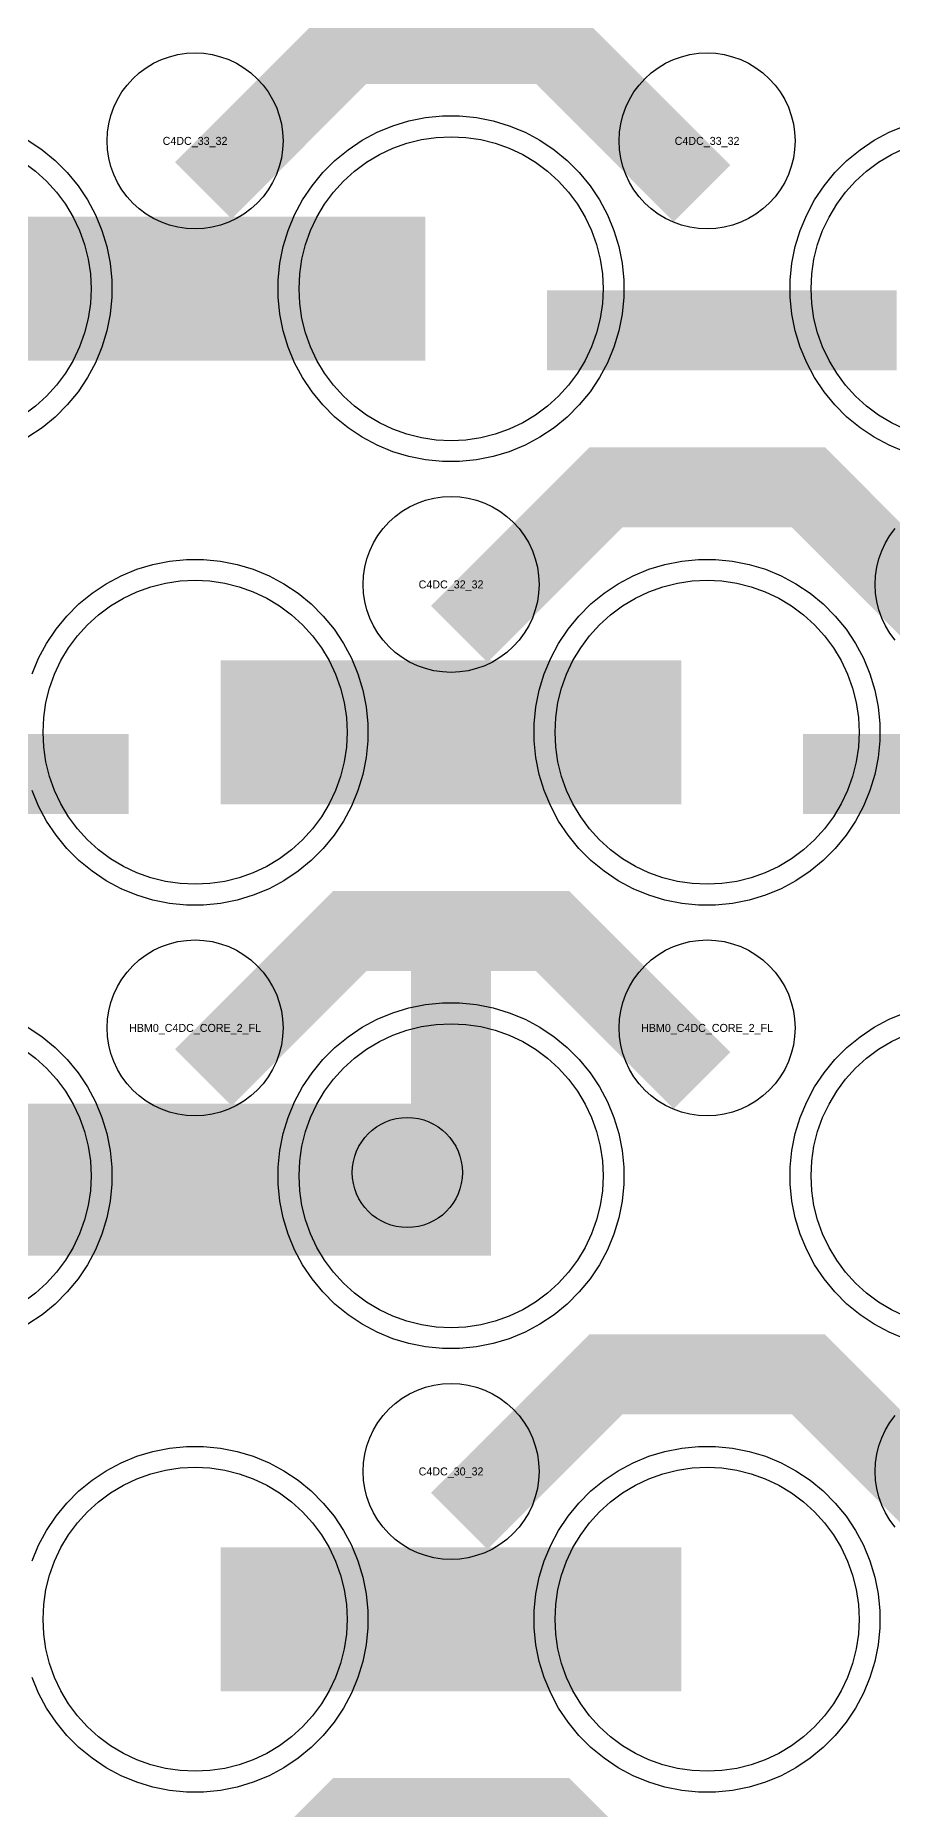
# Model space of a CAD drawing. Extents: x -11880 to 11880, y -14992 to 14992.
# Drawn here: x -1810 to -1542, y -10742 to -10188 of the extents above; entities that cross this region are included whole.
import ezdxf
from ezdxf.enums import TextEntityAlignment as Align

# ---------------------------------------------------------------- set-up
doc = ezdxf.new("R2010")
doc.units = 0
doc.header["$MEASUREMENT"] = 0
for name, color, linetype in [('GDS_775_DT_237', 138, 'CONTINUOUS'), ('RDL1_FS', 34, 'CONTINUOUS'), ('RDL_BS', 160, 'CONTINUOUS')]:
    doc.layers.add(name, color=color, linetype=linetype)

msp = doc.modelspace()

# ---------------------------------------------------------------- linework, layer by layer
at = {"layer": 'RDL1_FS'}
for points in [[(-1680, -10314.459), (-1684.657, -10314.23), (-1689.268, -10313.546), (-1693.791, -10312.414), (-1698.181, -10310.842), (-1702.395, -10308.85), (-1706.395, -10306.452), (-1710.14, -10303.674), (-1713.594, -10300.544), (-1716.724, -10297.09), (-1719.502, -10293.345), (-1721.9, -10289.345), (-1723.892, -10285.131), (-1725.464, -10280.741), (-1726.596, -10276.218), (-1727.28, -10271.607), (-1727.509, -10266.95), (-1727.28, -10262.293), (-1726.596, -10257.682), (-1725.464, -10253.159), (-1723.892, -10248.769), (-1721.9, -10244.555), (-1719.502, -10240.555), (-1716.724, -10236.81), (-1713.594, -10233.356), (-1710.14, -10230.226), (-1706.395, -10227.448), (-1702.395, -10225.05), (-1698.181, -10223.058), (-1693.791, -10221.486), (-1689.268, -10220.354), (-1684.657, -10219.67), (-1680, -10219.441), (-1675.343, -10219.67), (-1670.732, -10220.354), (-1666.209, -10221.486), (-1661.819, -10223.058), (-1657.605, -10225.05), (-1653.605, -10227.448), (-1649.86, -10230.226), (-1646.406, -10233.356), (-1643.276, -10236.81), (-1640.498, -10240.555), (-1638.1, -10244.555), (-1636.108, -10248.769), (-1634.536, -10253.159), (-1633.404, -10257.682), (-1632.72, -10262.293), (-1632.491, -10266.95), (-1632.72, -10271.607), (-1633.404, -10276.218), (-1634.536, -10280.741), (-1636.108, -10285.131), (-1638.1, -10289.345), (-1640.498, -10293.345), (-1643.276, -10297.09), (-1646.406, -10300.544), (-1649.86, -10303.674), (-1653.605, -10306.452), (-1657.605, -10308.85), (-1661.819, -10310.842), (-1666.209, -10312.414), (-1670.732, -10313.546), (-1675.343, -10314.23)], [(-1760, -10453.024), (-1764.657, -10452.795), (-1769.268, -10452.111), (-1773.791, -10450.979), (-1778.181, -10449.407), (-1782.395, -10447.415), (-1786.395, -10445.017), (-1790.14, -10442.239), (-1793.594, -10439.109), (-1796.724, -10435.655), (-1799.502, -10431.91), (-1801.9, -10427.91), (-1803.892, -10423.696), (-1805.464, -10419.306), (-1806.596, -10414.783), (-1807.28, -10410.172), (-1807.509, -10405.515), (-1807.28, -10400.858), (-1806.596, -10396.247), (-1805.464, -10391.724), (-1803.892, -10387.334), (-1801.9, -10383.12), (-1799.502, -10379.12), (-1796.724, -10375.375), (-1793.594, -10371.921), (-1790.14, -10368.791), (-1786.395, -10366.013), (-1782.395, -10363.615), (-1778.181, -10361.623), (-1773.791, -10360.051), (-1769.268, -10358.919), (-1764.657, -10358.235), (-1760, -10358.006), (-1755.343, -10358.235), (-1750.732, -10358.919), (-1746.209, -10360.051), (-1741.819, -10361.623), (-1737.605, -10363.615), (-1733.605, -10366.013), (-1729.86, -10368.791), (-1726.406, -10371.921), (-1723.276, -10375.375), (-1720.498, -10379.12), (-1718.1, -10383.12), (-1716.108, -10387.334), (-1714.536, -10391.724), (-1713.404, -10396.247), (-1712.72, -10400.858), (-1712.491, -10405.515), (-1712.72, -10410.172), (-1713.404, -10414.783), (-1714.536, -10419.306), (-1716.108, -10423.696), (-1718.1, -10427.91), (-1720.498, -10431.91), (-1723.276, -10435.655), (-1726.406, -10439.109), (-1729.86, -10442.239), (-1733.605, -10445.017), (-1737.605, -10447.415), (-1741.819, -10449.407), (-1746.209, -10450.979), (-1750.732, -10452.111), (-1755.343, -10452.795)], [(-1600, -10453.024), (-1604.657, -10452.795), (-1609.268, -10452.111), (-1613.791, -10450.979), (-1618.181, -10449.407), (-1622.395, -10447.415), (-1626.395, -10445.017), (-1630.14, -10442.239), (-1633.594, -10439.109), (-1636.724, -10435.655), (-1639.502, -10431.91), (-1641.9, -10427.91), (-1643.892, -10423.696), (-1645.464, -10419.306), (-1646.596, -10414.783), (-1647.28, -10410.172), (-1647.509, -10405.515), (-1647.28, -10400.858), (-1646.596, -10396.247), (-1645.464, -10391.724), (-1643.892, -10387.334), (-1641.9, -10383.12), (-1639.502, -10379.12), (-1636.724, -10375.375), (-1633.594, -10371.921), (-1630.14, -10368.791), (-1626.395, -10366.013), (-1622.395, -10363.615), (-1618.181, -10361.623), (-1613.791, -10360.051), (-1609.268, -10358.919), (-1604.657, -10358.235), (-1600, -10358.006), (-1595.343, -10358.235), (-1590.732, -10358.919), (-1586.209, -10360.051), (-1581.819, -10361.623), (-1577.605, -10363.615), (-1573.605, -10366.013), (-1569.86, -10368.791), (-1566.406, -10371.921), (-1563.276, -10375.375), (-1560.498, -10379.12), (-1558.1, -10383.12), (-1556.108, -10387.334), (-1554.536, -10391.724), (-1553.404, -10396.247), (-1552.72, -10400.858), (-1552.491, -10405.515), (-1552.72, -10410.172), (-1553.404, -10414.783), (-1554.536, -10419.306), (-1556.108, -10423.696), (-1558.1, -10427.91), (-1560.498, -10431.91), (-1563.276, -10435.655), (-1566.406, -10439.109), (-1569.86, -10442.239), (-1573.605, -10445.017), (-1577.605, -10447.415), (-1581.819, -10449.407), (-1586.209, -10450.979), (-1590.732, -10452.111), (-1595.343, -10452.795)], [(-1680, -10591.589), (-1684.657, -10591.36), (-1689.268, -10590.676), (-1693.791, -10589.544), (-1698.181, -10587.972), (-1702.395, -10585.98), (-1706.395, -10583.582), (-1710.14, -10580.804), (-1713.594, -10577.674), (-1716.724, -10574.22), (-1719.502, -10570.475), (-1721.9, -10566.475), (-1723.892, -10562.261), (-1725.464, -10557.871), (-1726.596, -10553.348), (-1727.28, -10548.737), (-1727.509, -10544.08), (-1727.28, -10539.423), (-1726.596, -10534.812), (-1725.464, -10530.289), (-1723.892, -10525.899), (-1721.9, -10521.685), (-1719.502, -10517.685), (-1716.724, -10513.94), (-1713.594, -10510.486), (-1710.14, -10507.356), (-1706.395, -10504.578), (-1702.395, -10502.18), (-1698.181, -10500.188), (-1693.791, -10498.616), (-1689.268, -10497.484), (-1684.657, -10496.8), (-1680, -10496.571), (-1675.343, -10496.8), (-1670.732, -10497.484), (-1666.209, -10498.616), (-1661.819, -10500.188), (-1657.605, -10502.18), (-1653.605, -10504.578), (-1649.86, -10507.356), (-1646.406, -10510.486), (-1643.276, -10513.94), (-1640.498, -10517.685), (-1638.1, -10521.685), (-1636.108, -10525.899), (-1634.536, -10530.289), (-1633.404, -10534.812), (-1632.72, -10539.423), (-1632.491, -10544.08), (-1632.72, -10548.737), (-1633.404, -10553.348), (-1634.536, -10557.871), (-1636.108, -10562.261), (-1638.1, -10566.475), (-1640.498, -10570.475), (-1643.276, -10574.22), (-1646.406, -10577.674), (-1649.86, -10580.804), (-1653.605, -10583.582), (-1657.605, -10585.98), (-1661.819, -10587.972), (-1666.209, -10589.544), (-1670.732, -10590.676), (-1675.343, -10591.36)], [(-1760, -10730.149), (-1764.657, -10729.92), (-1769.268, -10729.236), (-1773.791, -10728.104), (-1778.181, -10726.532), (-1782.395, -10724.54), (-1786.395, -10722.142), (-1790.14, -10719.364), (-1793.594, -10716.234), (-1796.724, -10712.78), (-1799.502, -10709.035), (-1801.9, -10705.035), (-1803.892, -10700.821), (-1805.464, -10696.431), (-1806.596, -10691.908), (-1807.28, -10687.297), (-1807.509, -10682.64), (-1807.28, -10677.983), (-1806.596, -10673.372), (-1805.464, -10668.849), (-1803.892, -10664.459), (-1801.9, -10660.245), (-1799.502, -10656.245), (-1796.724, -10652.5), (-1793.594, -10649.046), (-1790.14, -10645.916), (-1786.395, -10643.138), (-1782.395, -10640.74), (-1778.181, -10638.748), (-1773.791, -10637.176), (-1769.268, -10636.044), (-1764.657, -10635.36), (-1760, -10635.131), (-1755.343, -10635.36), (-1750.732, -10636.044), (-1746.209, -10637.176), (-1741.819, -10638.748), (-1737.605, -10640.74), (-1733.605, -10643.138), (-1729.86, -10645.916), (-1726.406, -10649.046), (-1723.276, -10652.5), (-1720.498, -10656.245), (-1718.1, -10660.245), (-1716.108, -10664.459), (-1714.536, -10668.849), (-1713.404, -10673.372), (-1712.72, -10677.983), (-1712.491, -10682.64), (-1712.72, -10687.297), (-1713.404, -10691.908), (-1714.536, -10696.431), (-1716.108, -10700.821), (-1718.1, -10705.035), (-1720.498, -10709.035), (-1723.276, -10712.78), (-1726.406, -10716.234), (-1729.86, -10719.364), (-1733.605, -10722.142), (-1737.605, -10724.54), (-1741.819, -10726.532), (-1746.209, -10728.104), (-1750.732, -10729.236), (-1755.343, -10729.92)], [(-1600, -10730.149), (-1604.657, -10729.92), (-1609.268, -10729.236), (-1613.791, -10728.104), (-1618.181, -10726.532), (-1622.395, -10724.54), (-1626.395, -10722.142), (-1630.14, -10719.364), (-1633.594, -10716.234), (-1636.724, -10712.78), (-1639.502, -10709.035), (-1641.9, -10705.035), (-1643.892, -10700.821), (-1645.464, -10696.431), (-1646.596, -10691.908), (-1647.28, -10687.297), (-1647.509, -10682.64), (-1647.28, -10677.983), (-1646.596, -10673.372), (-1645.464, -10668.849), (-1643.892, -10664.459), (-1641.9, -10660.245), (-1639.502, -10656.245), (-1636.724, -10652.5), (-1633.594, -10649.046), (-1630.14, -10645.916), (-1626.395, -10643.138), (-1622.395, -10640.74), (-1618.181, -10638.748), (-1613.791, -10637.176), (-1609.268, -10636.044), (-1604.657, -10635.36), (-1600, -10635.131), (-1595.343, -10635.36), (-1590.732, -10636.044), (-1586.209, -10637.176), (-1581.819, -10638.748), (-1577.605, -10640.74), (-1573.605, -10643.138), (-1569.86, -10645.916), (-1566.406, -10649.046), (-1563.276, -10652.5), (-1560.498, -10656.245), (-1558.1, -10660.245), (-1556.108, -10664.459), (-1554.536, -10668.849), (-1553.404, -10673.372), (-1552.72, -10677.983), (-1552.491, -10682.64), (-1552.72, -10687.297), (-1553.404, -10691.908), (-1554.536, -10696.431), (-1556.108, -10700.821), (-1558.1, -10705.035), (-1560.498, -10709.035), (-1563.276, -10712.78), (-1566.406, -10716.234), (-1569.86, -10719.364), (-1573.605, -10722.142), (-1577.605, -10724.54), (-1581.819, -10726.532), (-1586.209, -10728.104), (-1590.732, -10729.236), (-1595.343, -10729.92)]]:
    msp.add_lwpolyline(points, close=True, dxfattribs=at)
for points in [[(-1538.181, -10310.842), (-1542.395, -10308.85), (-1546.395, -10306.452), (-1550.14, -10303.674), (-1553.594, -10300.544), (-1556.724, -10297.09), (-1559.502, -10293.345), (-1561.9, -10289.345), (-1563.892, -10285.131), (-1565.464, -10280.741), (-1566.596, -10276.218), (-1567.28, -10271.607), (-1567.509, -10266.95), (-1567.28, -10262.293), (-1566.596, -10257.682), (-1565.464, -10253.159), (-1563.892, -10248.769), (-1561.9, -10244.555), (-1559.502, -10240.555), (-1556.724, -10236.81), (-1553.594, -10233.356), (-1550.14, -10230.226), (-1546.395, -10227.448), (-1542.395, -10225.05), (-1538.181, -10223.058)], [(-1813.605, -10227.448), (-1809.86, -10230.226), (-1806.406, -10233.356), (-1803.276, -10236.81), (-1800.498, -10240.555), (-1798.1, -10244.555), (-1796.108, -10248.769), (-1794.536, -10253.159), (-1793.404, -10257.682), (-1792.72, -10262.293), (-1792.491, -10266.95), (-1792.72, -10271.607), (-1793.404, -10276.218), (-1794.536, -10280.741), (-1796.108, -10285.131), (-1798.1, -10289.345), (-1800.498, -10293.345), (-1803.276, -10297.09), (-1806.406, -10300.544), (-1809.86, -10303.674), (-1813.605, -10306.452)], [(-1538.181, -10587.972), (-1542.395, -10585.98), (-1546.395, -10583.582), (-1550.14, -10580.804), (-1553.594, -10577.674), (-1556.724, -10574.22), (-1559.502, -10570.475), (-1561.9, -10566.475), (-1563.892, -10562.261), (-1565.464, -10557.871), (-1566.596, -10553.348), (-1567.28, -10548.737), (-1567.509, -10544.08), (-1567.28, -10539.423), (-1566.596, -10534.812), (-1565.464, -10530.289), (-1563.892, -10525.899), (-1561.9, -10521.685), (-1559.502, -10517.685), (-1556.724, -10513.94), (-1553.594, -10510.486), (-1550.14, -10507.356), (-1546.395, -10504.578), (-1542.395, -10502.18), (-1538.181, -10500.188)], [(-1813.605, -10504.578), (-1809.86, -10507.356), (-1806.406, -10510.486), (-1803.276, -10513.94), (-1800.498, -10517.685), (-1798.1, -10521.685), (-1796.108, -10525.899), (-1794.536, -10530.289), (-1793.404, -10534.812), (-1792.72, -10539.423), (-1792.491, -10544.08), (-1792.72, -10548.737), (-1793.404, -10553.348), (-1794.536, -10557.871), (-1796.108, -10562.261), (-1798.1, -10566.475), (-1800.498, -10570.475), (-1803.276, -10574.22), (-1806.406, -10577.674), (-1809.86, -10580.804), (-1813.605, -10583.582)]]:
    msp.add_lwpolyline(points, dxfattribs=at)
for points in [[(-1831.998, -10266.95, 45, 45, 0), (-1759.998, -10266.95, 45, 45, 0)], [(-1759.998, -10266.95, 45, 45, 0), (-1687.998, -10266.95, 45, 45, 0)], [(-1751.998, -10405.515, 45, 45, 0), (-1679.998, -10405.515, 45, 45, 0)], [(-1679.998, -10405.515, 45, 45, 0), (-1607.998, -10405.515, 45, 45, 0)], [(-1831.998, -10544.08, 45, 45, 0), (-1759.998, -10544.08, 45, 45, 0)], [(-1759.998, -10544.08, 45, 45, 0), (-1687.998, -10544.08, 45, 45, 0)], [(-1751.998, -10682.64, 45, 45, 0), (-1679.998, -10682.64, 45, 45, 0)], [(-1679.998, -10682.64, 45, 45, 0), (-1607.998, -10682.64, 45, 45, 0)]]:
    msp.add_lwpolyline(points, format="xyseb", dxfattribs=at)
msp.add_circle((-1693.663, -10543.077), 17.2, dxfattribs=at)
at = {"layer": 'RDL_BS'}
for points in [[(-1757.438, -10236.264, 25, 25, 0), (-1711.623, -10190.449, 25, 25, 0), (-1678.07, -10190.449, 25, 25, 0)], [(-1601.599, -10237.163, 25, 25, 0), (-1648.313, -10190.449, 25, 25, 0), (-1678.071, -10190.449, 25, 25, 0)], [(-1649.984, -10279.963, 25, 25, 0), (-1540.719, -10279.963, 25, 25, 0)], [(-1677.438, -10374.829, 25, 25, 0), (-1631.623, -10329.014, 25, 25, 0), (-1598.07, -10329.014, 25, 25, 0)], [(-1521.599, -10375.728, 25, 25, 0), (-1568.313, -10329.014, 25, 25, 0), (-1598.071, -10329.014, 25, 25, 0)], [(-1889.984, -10418.528, 25, 25, 0), (-1780.719, -10418.528, 25, 25, 0)], [(-1569.984, -10418.528, 25, 25, 0), (-1460.719, -10418.528, 25, 25, 0)], [(-1680, -10569.08, 25, 25, 0), (-1680, -10455.079, 25, 25, 0)], [(-1757.438, -10513.394, 25, 25, 0), (-1711.623, -10467.579, 25, 25, 0), (-1678.07, -10467.579, 25, 25, 0)], [(-1601.599, -10514.293, 25, 25, 0), (-1648.313, -10467.579, 25, 25, 0), (-1678.071, -10467.579, 25, 25, 0)], [(-1845.603, -10556.58, 25, 25, 0), (-1667.5, -10556.58, 25, 25, 0)], [(-1677.438, -10651.954, 25, 25, 0), (-1631.623, -10606.139, 25, 25, 0), (-1598.07, -10606.139, 25, 25, 0)], [(-1521.599, -10652.853, 25, 25, 0), (-1568.313, -10606.139, 25, 25, 0), (-1598.071, -10606.139, 25, 25, 0)], [(-1757.438, -10790.519, 25, 25, 0), (-1711.623, -10744.704, 25, 25, 0), (-1678.07, -10744.704, 25, 25, 0)], [(-1601.599, -10791.418, 25, 25, 0), (-1648.313, -10744.704, 25, 25, 0), (-1678.071, -10744.704, 25, 25, 0)]]:
    msp.add_lwpolyline(points, format="xyseb", dxfattribs=at)
for points in [[(-1760, -10248.256), (-1762.693, -10248.124), (-1765.365, -10247.728), (-1767.984, -10247.071), (-1770.519, -10246.164), (-1772.956, -10245.012), (-1775.28, -10243.619), (-1777.443, -10242.016), (-1779.442, -10240.204), (-1781.254, -10238.205), (-1782.857, -10236.042), (-1784.25, -10233.718), (-1785.402, -10231.281), (-1786.309, -10228.746), (-1786.966, -10226.127), (-1787.362, -10223.455), (-1787.494, -10220.762), (-1787.362, -10218.069), (-1786.966, -10215.397), (-1786.309, -10212.778), (-1785.402, -10210.243), (-1784.25, -10207.806), (-1782.857, -10205.482), (-1781.254, -10203.319), (-1779.442, -10201.32), (-1777.443, -10199.508), (-1775.28, -10197.905), (-1772.956, -10196.512), (-1770.519, -10195.36), (-1767.984, -10194.453), (-1765.365, -10193.796), (-1762.693, -10193.4), (-1760, -10193.268), (-1757.307, -10193.4), (-1754.635, -10193.796), (-1752.016, -10194.453), (-1749.481, -10195.36), (-1747.044, -10196.512), (-1744.72, -10197.905), (-1742.557, -10199.508), (-1740.558, -10201.32), (-1738.746, -10203.319), (-1737.143, -10205.482), (-1735.75, -10207.806), (-1734.598, -10210.243), (-1733.691, -10212.778), (-1733.034, -10215.397), (-1732.638, -10218.069), (-1732.506, -10220.762), (-1732.638, -10223.455), (-1733.034, -10226.127), (-1733.691, -10228.746), (-1734.598, -10231.281), (-1735.75, -10233.718), (-1737.143, -10236.042), (-1738.746, -10238.205), (-1740.558, -10240.204), (-1742.557, -10242.016), (-1744.72, -10243.619), (-1747.044, -10245.012), (-1749.481, -10246.164), (-1752.016, -10247.071), (-1754.635, -10247.728), (-1757.307, -10248.124)], [(-1600, -10248.256), (-1602.693, -10248.124), (-1605.365, -10247.728), (-1607.984, -10247.071), (-1610.519, -10246.164), (-1612.956, -10245.012), (-1615.28, -10243.619), (-1617.443, -10242.016), (-1619.442, -10240.204), (-1621.254, -10238.205), (-1622.857, -10236.042), (-1624.25, -10233.718), (-1625.402, -10231.281), (-1626.309, -10228.746), (-1626.966, -10226.127), (-1627.362, -10223.455), (-1627.494, -10220.762), (-1627.362, -10218.069), (-1626.966, -10215.397), (-1626.309, -10212.778), (-1625.402, -10210.243), (-1624.25, -10207.806), (-1622.857, -10205.482), (-1621.254, -10203.319), (-1619.442, -10201.32), (-1617.443, -10199.508), (-1615.28, -10197.905), (-1612.956, -10196.512), (-1610.519, -10195.36), (-1607.984, -10194.453), (-1605.365, -10193.796), (-1602.693, -10193.4), (-1600, -10193.268), (-1597.307, -10193.4), (-1594.635, -10193.796), (-1592.016, -10194.453), (-1589.481, -10195.36), (-1587.044, -10196.512), (-1584.72, -10197.905), (-1582.557, -10199.508), (-1580.558, -10201.32), (-1578.746, -10203.319), (-1577.143, -10205.482), (-1575.75, -10207.806), (-1574.598, -10210.243), (-1573.691, -10212.778), (-1573.034, -10215.397), (-1572.638, -10218.069), (-1572.506, -10220.762), (-1572.638, -10223.455), (-1573.034, -10226.127), (-1573.691, -10228.746), (-1574.598, -10231.281), (-1575.75, -10233.718), (-1577.143, -10236.042), (-1578.746, -10238.205), (-1580.558, -10240.204), (-1582.557, -10242.016), (-1584.72, -10243.619), (-1587.044, -10245.012), (-1589.481, -10246.164), (-1592.016, -10247.071), (-1594.635, -10247.728), (-1597.307, -10248.124)], [(-1682.644, -10320.95), (-1687.938, -10320.433), (-1693.165, -10319.387), (-1698.205, -10317.856), (-1703.115, -10315.825), (-1707.777, -10313.333), (-1712.191, -10310.386), (-1716.292, -10307.024), (-1720.074, -10303.242), (-1723.436, -10299.141), (-1726.383, -10294.727), (-1728.875, -10290.065), (-1730.906, -10285.155), (-1732.437, -10280.115), (-1733.483, -10274.888), (-1734, -10269.594), (-1734, -10264.306), (-1733.483, -10259.012), (-1732.437, -10253.785), (-1730.906, -10248.745), (-1728.875, -10243.835), (-1726.383, -10239.173), (-1723.436, -10234.759), (-1720.074, -10230.658), (-1716.292, -10226.876), (-1712.191, -10223.514), (-1707.777, -10220.567), (-1703.115, -10218.075), (-1698.205, -10216.044), (-1693.165, -10214.513), (-1687.938, -10213.467), (-1682.644, -10212.95), (-1677.356, -10212.95), (-1672.062, -10213.467), (-1666.835, -10214.513), (-1661.795, -10216.044), (-1656.885, -10218.075), (-1652.223, -10220.567), (-1647.809, -10223.514), (-1643.708, -10226.876), (-1639.926, -10230.658), (-1636.564, -10234.759), (-1633.617, -10239.173), (-1631.125, -10243.835), (-1629.094, -10248.745), (-1627.563, -10253.785), (-1626.517, -10259.012), (-1626, -10264.306), (-1626, -10269.594), (-1626.517, -10274.888), (-1627.563, -10280.115), (-1629.094, -10285.155), (-1631.125, -10290.065), (-1633.617, -10294.727), (-1636.564, -10299.141), (-1639.926, -10303.242), (-1643.708, -10307.024), (-1647.809, -10310.386), (-1652.223, -10313.333), (-1656.885, -10315.825), (-1661.795, -10317.856), (-1666.835, -10319.387), (-1672.062, -10320.433), (-1677.356, -10320.95)], [(-1680, -10386.821), (-1682.693, -10386.689), (-1685.365, -10386.293), (-1687.984, -10385.636), (-1690.519, -10384.729), (-1692.956, -10383.577), (-1695.28, -10382.184), (-1697.443, -10380.581), (-1699.442, -10378.769), (-1701.254, -10376.77), (-1702.857, -10374.607), (-1704.25, -10372.283), (-1705.402, -10369.846), (-1706.309, -10367.311), (-1706.966, -10364.692), (-1707.362, -10362.02), (-1707.494, -10359.327), (-1707.362, -10356.634), (-1706.966, -10353.962), (-1706.309, -10351.343), (-1705.402, -10348.808), (-1704.25, -10346.371), (-1702.857, -10344.047), (-1701.254, -10341.884), (-1699.442, -10339.885), (-1697.443, -10338.073), (-1695.28, -10336.47), (-1692.956, -10335.077), (-1690.519, -10333.925), (-1687.984, -10333.018), (-1685.365, -10332.361), (-1682.693, -10331.965), (-1680, -10331.833), (-1677.307, -10331.965), (-1674.635, -10332.361), (-1672.016, -10333.018), (-1669.481, -10333.925), (-1667.044, -10335.077), (-1664.72, -10336.47), (-1662.557, -10338.073), (-1660.558, -10339.885), (-1658.746, -10341.884), (-1657.143, -10344.047), (-1655.75, -10346.371), (-1654.598, -10348.808), (-1653.691, -10351.343), (-1653.034, -10353.962), (-1652.638, -10356.634), (-1652.506, -10359.327), (-1652.638, -10362.02), (-1653.034, -10364.692), (-1653.691, -10367.311), (-1654.598, -10369.846), (-1655.75, -10372.283), (-1657.143, -10374.607), (-1658.746, -10376.77), (-1660.558, -10378.769), (-1662.557, -10380.581), (-1664.72, -10382.184), (-1667.044, -10383.577), (-1669.481, -10384.729), (-1672.016, -10385.636), (-1674.635, -10386.293), (-1677.307, -10386.689)], [(-1602.644, -10459.515), (-1607.938, -10458.998), (-1613.165, -10457.952), (-1618.205, -10456.421), (-1623.115, -10454.39), (-1627.777, -10451.898), (-1632.191, -10448.951), (-1636.292, -10445.589), (-1640.074, -10441.807), (-1643.436, -10437.706), (-1646.383, -10433.292), (-1648.875, -10428.63), (-1650.906, -10423.72), (-1652.437, -10418.68), (-1653.483, -10413.453), (-1654, -10408.159), (-1654, -10402.871), (-1653.483, -10397.577), (-1652.437, -10392.35), (-1650.906, -10387.31), (-1648.875, -10382.4), (-1646.383, -10377.738), (-1643.436, -10373.324), (-1640.074, -10369.223), (-1636.292, -10365.441), (-1632.191, -10362.079), (-1627.777, -10359.132), (-1623.115, -10356.64), (-1618.205, -10354.609), (-1613.165, -10353.078), (-1607.938, -10352.032), (-1602.644, -10351.515), (-1597.356, -10351.515), (-1592.062, -10352.032), (-1586.835, -10353.078), (-1581.795, -10354.609), (-1576.885, -10356.64), (-1572.223, -10359.132), (-1567.809, -10362.079), (-1563.708, -10365.441), (-1559.926, -10369.223), (-1556.564, -10373.324), (-1553.617, -10377.738), (-1551.125, -10382.4), (-1549.094, -10387.31), (-1547.563, -10392.35), (-1546.517, -10397.577), (-1546, -10402.871), (-1546, -10408.159), (-1546.517, -10413.453), (-1547.563, -10418.68), (-1549.094, -10423.72), (-1551.125, -10428.63), (-1553.617, -10433.292), (-1556.564, -10437.706), (-1559.926, -10441.807), (-1563.708, -10445.589), (-1567.809, -10448.951), (-1572.223, -10451.898), (-1576.885, -10454.39), (-1581.795, -10456.421), (-1586.835, -10457.952), (-1592.062, -10458.998), (-1597.356, -10459.515)], [(-1760, -10525.386), (-1762.693, -10525.254), (-1765.365, -10524.858), (-1767.984, -10524.201), (-1770.519, -10523.294), (-1772.956, -10522.142), (-1775.28, -10520.749), (-1777.443, -10519.146), (-1779.442, -10517.334), (-1781.254, -10515.335), (-1782.857, -10513.172), (-1784.25, -10510.848), (-1785.402, -10508.411), (-1786.309, -10505.876), (-1786.966, -10503.257), (-1787.362, -10500.585), (-1787.494, -10497.892), (-1787.362, -10495.199), (-1786.966, -10492.527), (-1786.309, -10489.908), (-1785.402, -10487.373), (-1784.25, -10484.936), (-1782.857, -10482.612), (-1781.254, -10480.449), (-1779.442, -10478.45), (-1777.443, -10476.638), (-1775.28, -10475.035), (-1772.956, -10473.642), (-1770.519, -10472.49), (-1767.984, -10471.583), (-1765.365, -10470.926), (-1762.693, -10470.53), (-1760, -10470.398), (-1757.307, -10470.53), (-1754.635, -10470.926), (-1752.016, -10471.583), (-1749.481, -10472.49), (-1747.044, -10473.642), (-1744.72, -10475.035), (-1742.557, -10476.638), (-1740.558, -10478.45), (-1738.746, -10480.449), (-1737.143, -10482.612), (-1735.75, -10484.936), (-1734.598, -10487.373), (-1733.691, -10489.908), (-1733.034, -10492.527), (-1732.638, -10495.199), (-1732.506, -10497.892), (-1732.638, -10500.585), (-1733.034, -10503.257), (-1733.691, -10505.876), (-1734.598, -10508.411), (-1735.75, -10510.848), (-1737.143, -10513.172), (-1738.746, -10515.335), (-1740.558, -10517.334), (-1742.557, -10519.146), (-1744.72, -10520.749), (-1747.044, -10522.142), (-1749.481, -10523.294), (-1752.016, -10524.201), (-1754.635, -10524.858), (-1757.307, -10525.254)], [(-1600, -10525.386), (-1602.693, -10525.254), (-1605.365, -10524.858), (-1607.984, -10524.201), (-1610.519, -10523.294), (-1612.956, -10522.142), (-1615.28, -10520.749), (-1617.443, -10519.146), (-1619.442, -10517.334), (-1621.254, -10515.335), (-1622.857, -10513.172), (-1624.25, -10510.848), (-1625.402, -10508.411), (-1626.309, -10505.876), (-1626.966, -10503.257), (-1627.362, -10500.585), (-1627.494, -10497.892), (-1627.362, -10495.199), (-1626.966, -10492.527), (-1626.309, -10489.908), (-1625.402, -10487.373), (-1624.25, -10484.936), (-1622.857, -10482.612), (-1621.254, -10480.449), (-1619.442, -10478.45), (-1617.443, -10476.638), (-1615.28, -10475.035), (-1612.956, -10473.642), (-1610.519, -10472.49), (-1607.984, -10471.583), (-1605.365, -10470.926), (-1602.693, -10470.53), (-1600, -10470.398), (-1597.307, -10470.53), (-1594.635, -10470.926), (-1592.016, -10471.583), (-1589.481, -10472.49), (-1587.044, -10473.642), (-1584.72, -10475.035), (-1582.557, -10476.638), (-1580.558, -10478.45), (-1578.746, -10480.449), (-1577.143, -10482.612), (-1575.75, -10484.936), (-1574.598, -10487.373), (-1573.691, -10489.908), (-1573.034, -10492.527), (-1572.638, -10495.199), (-1572.506, -10497.892), (-1572.638, -10500.585), (-1573.034, -10503.257), (-1573.691, -10505.876), (-1574.598, -10508.411), (-1575.75, -10510.848), (-1577.143, -10513.172), (-1578.746, -10515.335), (-1580.558, -10517.334), (-1582.557, -10519.146), (-1584.72, -10520.749), (-1587.044, -10522.142), (-1589.481, -10523.294), (-1592.016, -10524.201), (-1594.635, -10524.858), (-1597.307, -10525.254)], [(-1682.644, -10598.08), (-1687.938, -10597.563), (-1693.165, -10596.517), (-1698.205, -10594.986), (-1703.115, -10592.955), (-1707.777, -10590.463), (-1712.191, -10587.516), (-1716.292, -10584.154), (-1720.074, -10580.372), (-1723.436, -10576.271), (-1726.383, -10571.857), (-1728.875, -10567.195), (-1730.906, -10562.285), (-1732.437, -10557.245), (-1733.483, -10552.018), (-1734, -10546.724), (-1734, -10541.436), (-1733.483, -10536.142), (-1732.437, -10530.915), (-1730.906, -10525.875), (-1728.875, -10520.965), (-1726.383, -10516.303), (-1723.436, -10511.889), (-1720.074, -10507.788), (-1716.292, -10504.006), (-1712.191, -10500.644), (-1707.777, -10497.697), (-1703.115, -10495.205), (-1698.205, -10493.174), (-1693.165, -10491.643), (-1687.938, -10490.597), (-1682.644, -10490.08), (-1677.356, -10490.08), (-1672.062, -10490.597), (-1666.835, -10491.643), (-1661.795, -10493.174), (-1656.885, -10495.205), (-1652.223, -10497.697), (-1647.809, -10500.644), (-1643.708, -10504.006), (-1639.926, -10507.788), (-1636.564, -10511.889), (-1633.617, -10516.303), (-1631.125, -10520.965), (-1629.094, -10525.875), (-1627.563, -10530.915), (-1626.517, -10536.142), (-1626, -10541.436), (-1626, -10546.724), (-1626.517, -10552.018), (-1627.563, -10557.245), (-1629.094, -10562.285), (-1631.125, -10567.195), (-1633.617, -10571.857), (-1636.564, -10576.271), (-1639.926, -10580.372), (-1643.708, -10584.154), (-1647.809, -10587.516), (-1652.223, -10590.463), (-1656.885, -10592.955), (-1661.795, -10594.986), (-1666.835, -10596.517), (-1672.062, -10597.563), (-1677.356, -10598.08)], [(-1680, -10663.946), (-1682.693, -10663.814), (-1685.365, -10663.418), (-1687.984, -10662.761), (-1690.519, -10661.854), (-1692.956, -10660.702), (-1695.28, -10659.309), (-1697.443, -10657.706), (-1699.442, -10655.894), (-1701.254, -10653.895), (-1702.857, -10651.732), (-1704.25, -10649.408), (-1705.402, -10646.971), (-1706.309, -10644.436), (-1706.966, -10641.817), (-1707.362, -10639.145), (-1707.494, -10636.452), (-1707.362, -10633.759), (-1706.966, -10631.087), (-1706.309, -10628.468), (-1705.402, -10625.933), (-1704.25, -10623.496), (-1702.857, -10621.172), (-1701.254, -10619.009), (-1699.442, -10617.01), (-1697.443, -10615.198), (-1695.28, -10613.595), (-1692.956, -10612.202), (-1690.519, -10611.05), (-1687.984, -10610.143), (-1685.365, -10609.486), (-1682.693, -10609.09), (-1680, -10608.958), (-1677.307, -10609.09), (-1674.635, -10609.486), (-1672.016, -10610.143), (-1669.481, -10611.05), (-1667.044, -10612.202), (-1664.72, -10613.595), (-1662.557, -10615.198), (-1660.558, -10617.01), (-1658.746, -10619.009), (-1657.143, -10621.172), (-1655.75, -10623.496), (-1654.598, -10625.933), (-1653.691, -10628.468), (-1653.034, -10631.087), (-1652.638, -10633.759), (-1652.506, -10636.452), (-1652.638, -10639.145), (-1653.034, -10641.817), (-1653.691, -10644.436), (-1654.598, -10646.971), (-1655.75, -10649.408), (-1657.143, -10651.732), (-1658.746, -10653.895), (-1660.558, -10655.894), (-1662.557, -10657.706), (-1664.72, -10659.309), (-1667.044, -10660.702), (-1669.481, -10661.854), (-1672.016, -10662.761), (-1674.635, -10663.418), (-1677.307, -10663.814)], [(-1602.644, -10736.64), (-1607.938, -10736.123), (-1613.165, -10735.077), (-1618.205, -10733.546), (-1623.115, -10731.515), (-1627.777, -10729.023), (-1632.191, -10726.076), (-1636.292, -10722.714), (-1640.074, -10718.932), (-1643.436, -10714.831), (-1646.383, -10710.417), (-1648.875, -10705.755), (-1650.906, -10700.845), (-1652.437, -10695.805), (-1653.483, -10690.578), (-1654, -10685.284), (-1654, -10679.996), (-1653.483, -10674.702), (-1652.437, -10669.475), (-1650.906, -10664.435), (-1648.875, -10659.525), (-1646.383, -10654.863), (-1643.436, -10650.449), (-1640.074, -10646.348), (-1636.292, -10642.566), (-1632.191, -10639.204), (-1627.777, -10636.257), (-1623.115, -10633.765), (-1618.205, -10631.734), (-1613.165, -10630.203), (-1607.938, -10629.157), (-1602.644, -10628.64), (-1597.356, -10628.64), (-1592.062, -10629.157), (-1586.835, -10630.203), (-1581.795, -10631.734), (-1576.885, -10633.765), (-1572.223, -10636.257), (-1567.809, -10639.204), (-1563.708, -10642.566), (-1559.926, -10646.348), (-1556.564, -10650.449), (-1553.617, -10654.863), (-1551.125, -10659.525), (-1549.094, -10664.435), (-1547.563, -10669.475), (-1546.517, -10674.702), (-1546, -10679.996), (-1546, -10685.284), (-1546.517, -10690.578), (-1547.563, -10695.805), (-1549.094, -10700.845), (-1551.125, -10705.755), (-1553.617, -10710.417), (-1556.564, -10714.831), (-1559.926, -10718.932), (-1563.708, -10722.714), (-1567.809, -10726.076), (-1572.223, -10729.023), (-1576.885, -10731.515), (-1581.795, -10733.546), (-1586.835, -10735.077), (-1592.062, -10736.123), (-1597.356, -10736.64)]]:
    msp.add_lwpolyline(points, close=True, dxfattribs=at)
for points in [[(-1538.205, -10317.856), (-1543.115, -10315.825), (-1547.777, -10313.333), (-1552.191, -10310.386), (-1556.292, -10307.024), (-1560.074, -10303.242), (-1563.436, -10299.141), (-1566.383, -10294.727), (-1568.875, -10290.065), (-1570.906, -10285.155), (-1572.437, -10280.115), (-1573.483, -10274.888), (-1574, -10269.594), (-1574, -10264.306), (-1573.483, -10259.012), (-1572.437, -10253.785), (-1570.906, -10248.745), (-1568.875, -10243.835), (-1566.383, -10239.173), (-1563.436, -10234.759), (-1560.074, -10230.658), (-1556.292, -10226.876), (-1552.191, -10223.514), (-1547.777, -10220.567), (-1543.115, -10218.075), (-1538.205, -10216.044)], [(-1812.223, -10220.567), (-1807.809, -10223.514), (-1803.708, -10226.876), (-1799.926, -10230.658), (-1796.564, -10234.759), (-1793.617, -10239.173), (-1791.125, -10243.835), (-1789.094, -10248.745), (-1787.563, -10253.785), (-1786.517, -10259.012), (-1786, -10264.306), (-1786, -10269.594), (-1786.517, -10274.888), (-1787.563, -10280.115), (-1789.094, -10285.155), (-1791.125, -10290.065), (-1793.617, -10294.727), (-1796.564, -10299.141), (-1799.926, -10303.242), (-1803.708, -10307.024), (-1807.809, -10310.386), (-1812.223, -10313.333)], [(-1541.254, -10376.77), (-1542.857, -10374.607), (-1544.25, -10372.283), (-1545.402, -10369.846), (-1546.309, -10367.311), (-1546.966, -10364.692), (-1547.362, -10362.02), (-1547.494, -10359.327), (-1547.362, -10356.634), (-1546.966, -10353.962), (-1546.309, -10351.343), (-1545.402, -10348.808), (-1544.25, -10346.371), (-1542.857, -10344.047), (-1541.254, -10341.884)], [(-1810.906, -10387.31), (-1808.875, -10382.4), (-1806.383, -10377.738), (-1803.436, -10373.324), (-1800.074, -10369.223), (-1796.292, -10365.441), (-1792.191, -10362.079), (-1787.777, -10359.132), (-1783.115, -10356.64), (-1778.205, -10354.609), (-1773.165, -10353.078), (-1767.938, -10352.032), (-1762.644, -10351.515), (-1757.356, -10351.515), (-1752.062, -10352.032), (-1746.835, -10353.078), (-1741.795, -10354.609), (-1736.885, -10356.64), (-1732.223, -10359.132), (-1727.809, -10362.079), (-1723.708, -10365.441), (-1719.926, -10369.223), (-1716.564, -10373.324), (-1713.617, -10377.738), (-1711.125, -10382.4), (-1709.094, -10387.31), (-1707.563, -10392.35), (-1706.517, -10397.577), (-1706, -10402.871), (-1706, -10408.159), (-1706.517, -10413.453), (-1707.563, -10418.68), (-1709.094, -10423.72), (-1711.125, -10428.63), (-1713.617, -10433.292), (-1716.564, -10437.706), (-1719.926, -10441.807), (-1723.708, -10445.589), (-1727.809, -10448.951), (-1732.223, -10451.898), (-1736.885, -10454.39), (-1741.795, -10456.421), (-1746.835, -10457.952), (-1752.062, -10458.998), (-1757.356, -10459.515), (-1762.644, -10459.515), (-1767.938, -10458.998), (-1773.165, -10457.952), (-1778.205, -10456.421), (-1783.115, -10454.39), (-1787.777, -10451.898), (-1792.191, -10448.951), (-1796.292, -10445.589), (-1800.074, -10441.807), (-1803.436, -10437.706), (-1806.383, -10433.292), (-1808.875, -10428.63), (-1810.906, -10423.72)], [(-1538.205, -10594.986), (-1543.115, -10592.955), (-1547.777, -10590.463), (-1552.191, -10587.516), (-1556.292, -10584.154), (-1560.074, -10580.372), (-1563.436, -10576.271), (-1566.383, -10571.857), (-1568.875, -10567.195), (-1570.906, -10562.285), (-1572.437, -10557.245), (-1573.483, -10552.018), (-1574, -10546.724), (-1574, -10541.436), (-1573.483, -10536.142), (-1572.437, -10530.915), (-1570.906, -10525.875), (-1568.875, -10520.965), (-1566.383, -10516.303), (-1563.436, -10511.889), (-1560.074, -10507.788), (-1556.292, -10504.006), (-1552.191, -10500.644), (-1547.777, -10497.697), (-1543.115, -10495.205), (-1538.205, -10493.174)], [(-1812.223, -10497.697), (-1807.809, -10500.644), (-1803.708, -10504.006), (-1799.926, -10507.788), (-1796.564, -10511.889), (-1793.617, -10516.303), (-1791.125, -10520.965), (-1789.094, -10525.875), (-1787.563, -10530.915), (-1786.517, -10536.142), (-1786, -10541.436), (-1786, -10546.724), (-1786.517, -10552.018), (-1787.563, -10557.245), (-1789.094, -10562.285), (-1791.125, -10567.195), (-1793.617, -10571.857), (-1796.564, -10576.271), (-1799.926, -10580.372), (-1803.708, -10584.154), (-1807.809, -10587.516), (-1812.223, -10590.463)], [(-1541.254, -10653.895), (-1542.857, -10651.732), (-1544.25, -10649.408), (-1545.402, -10646.971), (-1546.309, -10644.436), (-1546.966, -10641.817), (-1547.362, -10639.145), (-1547.494, -10636.452), (-1547.362, -10633.759), (-1546.966, -10631.087), (-1546.309, -10628.468), (-1545.402, -10625.933), (-1544.25, -10623.496), (-1542.857, -10621.172), (-1541.254, -10619.009)], [(-1810.906, -10664.435), (-1808.875, -10659.525), (-1806.383, -10654.863), (-1803.436, -10650.449), (-1800.074, -10646.348), (-1796.292, -10642.566), (-1792.191, -10639.204), (-1787.777, -10636.257), (-1783.115, -10633.765), (-1778.205, -10631.734), (-1773.165, -10630.203), (-1767.938, -10629.157), (-1762.644, -10628.64), (-1757.356, -10628.64), (-1752.062, -10629.157), (-1746.835, -10630.203), (-1741.795, -10631.734), (-1736.885, -10633.765), (-1732.223, -10636.257), (-1727.809, -10639.204), (-1723.708, -10642.566), (-1719.926, -10646.348), (-1716.564, -10650.449), (-1713.617, -10654.863), (-1711.125, -10659.525), (-1709.094, -10664.435), (-1707.563, -10669.475), (-1706.517, -10674.702), (-1706, -10679.996), (-1706, -10685.284), (-1706.517, -10690.578), (-1707.563, -10695.805), (-1709.094, -10700.845), (-1711.125, -10705.755), (-1713.617, -10710.417), (-1716.564, -10714.831), (-1719.926, -10718.932), (-1723.708, -10722.714), (-1727.809, -10726.076), (-1732.223, -10729.023), (-1736.885, -10731.515), (-1741.795, -10733.546), (-1746.835, -10735.077), (-1752.062, -10736.123), (-1757.356, -10736.64), (-1762.644, -10736.64), (-1767.938, -10736.123), (-1773.165, -10735.077), (-1778.205, -10733.546), (-1783.115, -10731.515), (-1787.777, -10729.023), (-1792.191, -10726.076), (-1796.292, -10722.714), (-1800.074, -10718.932), (-1803.436, -10714.831), (-1806.383, -10710.417), (-1808.875, -10705.755), (-1810.906, -10700.845)]]:
    msp.add_lwpolyline(points, dxfattribs=at)

# ---------------------------------------------------------------- texts
at = {"layer": 'GDS_775_DT_237'}
for s, p in [('C4DC_33_32', (-1760, -10220.762)), ('C4DC_33_32', (-1760, -10220.762)), ('C4DC_33_32', (-1600, -10220.762)), ('C4DC_33_32', (-1600, -10220.762)), ('C4DC_32_32', (-1680, -10359.327)), ('C4DC_32_32', (-1680, -10359.327)), ('HBM0_C4DC_CORE_2_FL', (-1760, -10497.892)), ('HBM0_C4DC_CORE_2_FL', (-1760, -10497.892)), ('HBM0_C4DC_CORE_2_FL', (-1600, -10497.892)), ('HBM0_C4DC_CORE_2_FL', (-1600, -10497.892)), ('C4DC_30_32', (-1680, -10636.452)), ('C4DC_30_32', (-1680, -10636.452))]:
    msp.add_text(s, height=2.5, dxfattribs=at).set_placement(p, align=Align.MIDDLE_CENTER)

doc.saveas('drawing.dxf')
